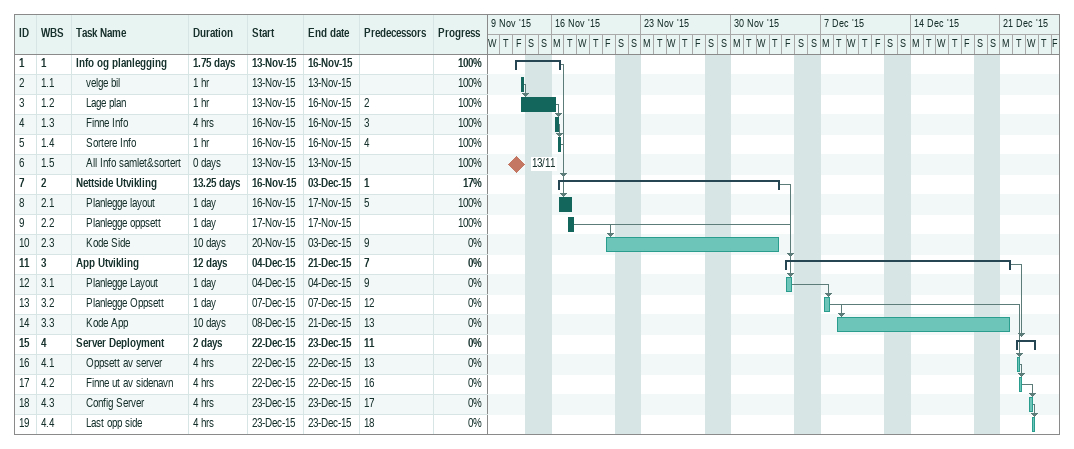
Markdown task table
| ID | WBS | Task | Duration | Start | Finish | Predecessors | % complete |
|---|---|---|---|---|---|---|---|
| 1 | 1 | **Info og planlegging** | 1.75d | 2015-11-13 | 2015-11-16 |  | 100 |
| 2 | 1.1 | velge bil | 1h | 2015-11-13 | 2015-11-13 |  | 100 |
| 3 | 1.2 | Lage plan | 1h | 2015-11-13 | 2015-11-16 | 2 | 100 |
| 4 | 1.3 | Finne Info | 4h | 2015-11-16 | 2015-11-16 | 3 | 100 |
| 5 | 1.4 | Sortere Info | 1h | 2015-11-16 | 2015-11-16 | 4 | 100 |
| 6 | 1.5 | All Info samlet&sortert | 0d | 2015-11-13 | 2015-11-13 |  | 100 |
| 7 | 2 | **Nettside Utvikling** | 13.25d | 2015-11-16 | 2015-12-03 | 1 | 17 |
| 8 | 2.1 | Planlegge layout | 1d | 2015-11-16 | 2015-11-17 | 5 | 100 |
| 9 | 2.2 | Planlegge oppsett | 1d | 2015-11-17 | 2015-11-17 |  | 100 |
| 10 | 2.3 | Kode Side | 10d | 2015-11-20 | 2015-12-03 | 9 | 0 |
| 11 | 3 | **App Utvikling** | 12d | 2015-12-04 | 2015-12-21 | 7 | 0 |
| 12 | 3.1 | Planlegge Layout | 1d | 2015-12-04 | 2015-12-04 | 9 | 0 |
| 13 | 3.2 | Planlegge Oppsett | 1d | 2015-12-07 | 2015-12-07 | 12 | 0 |
| 14 | 3.3 | Kode App | 10d | 2015-12-08 | 2015-12-21 | 13 | 0 |
| 15 | 4 | **Server Deployment** | 2d | 2015-12-22 | 2015-12-23 | 11 | 0 |
| 16 | 4.1 | Oppsett av server | 4h | 2015-12-22 | 2015-12-22 | 13 | 0 |
| 17 | 4.2 | Finne ut av sidenavn | 4h | 2015-12-22 | 2015-12-22 | 16 | 0 |
| 18 | 4.3 | Config Server | 4h | 2015-12-23 | 2015-12-23 | 17 | 0 |
| 19 | 4.4 | Last opp side | 4h | 2015-12-23 | 2015-12-23 | 18 | 0 |
